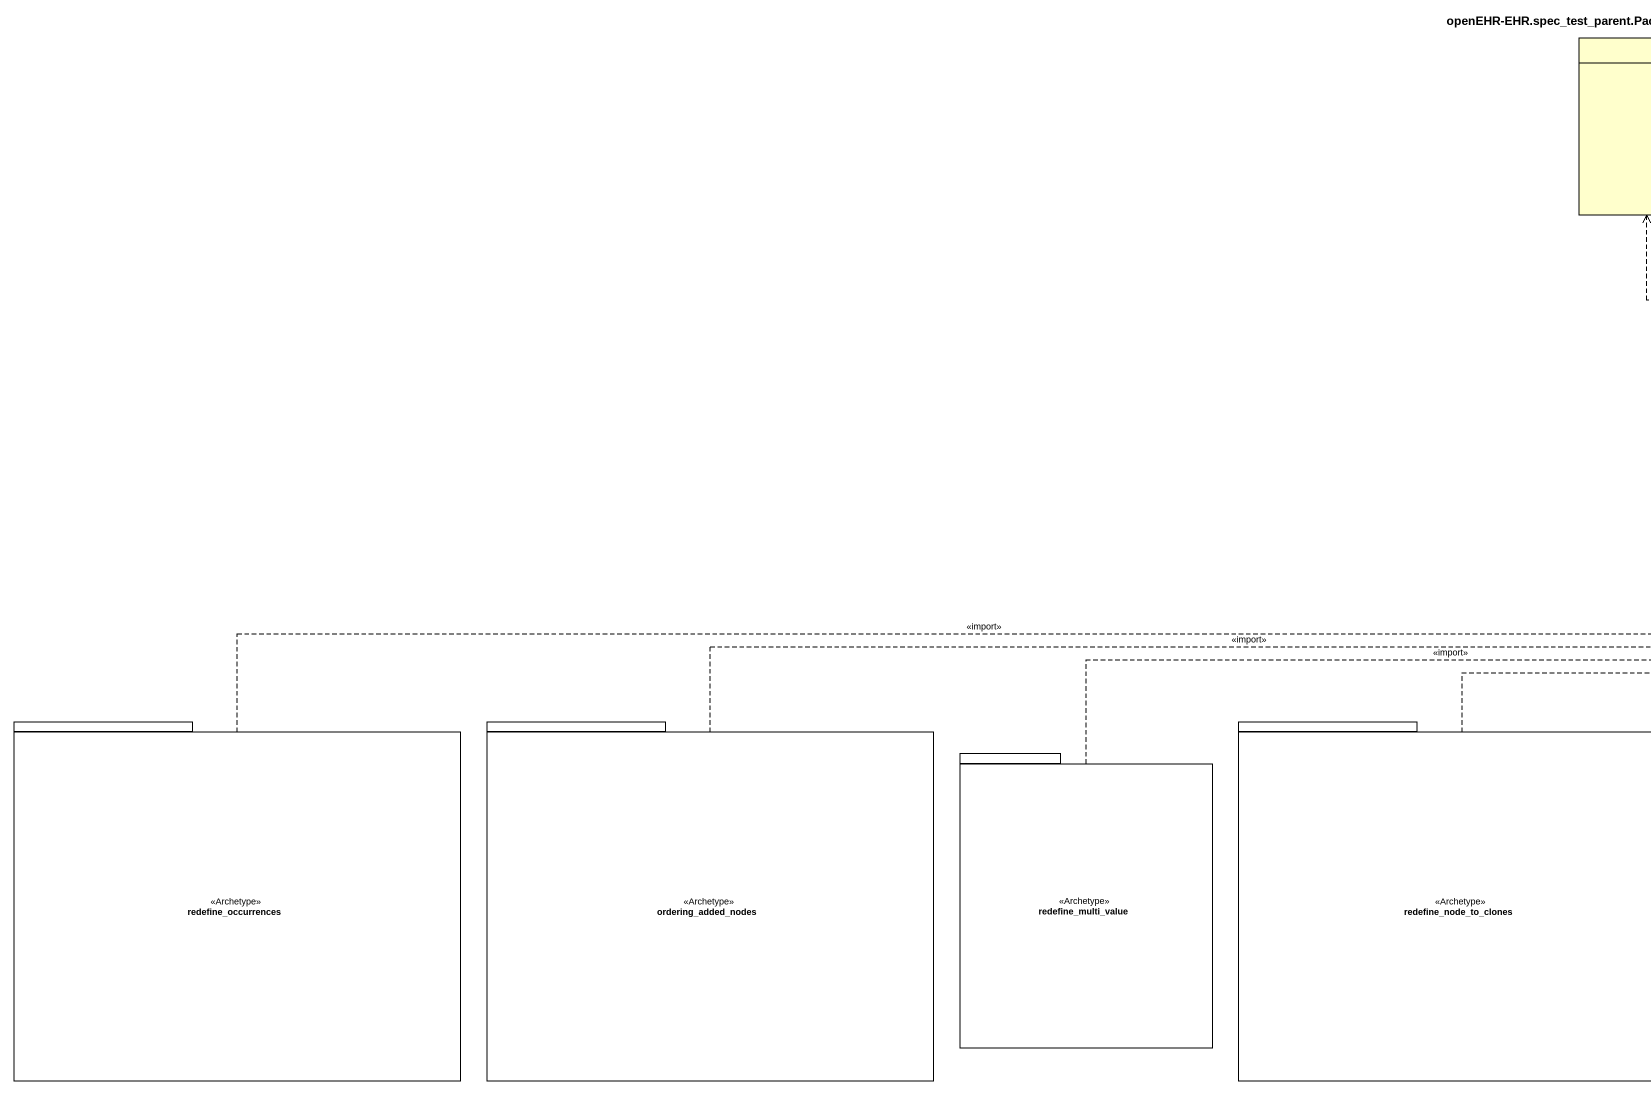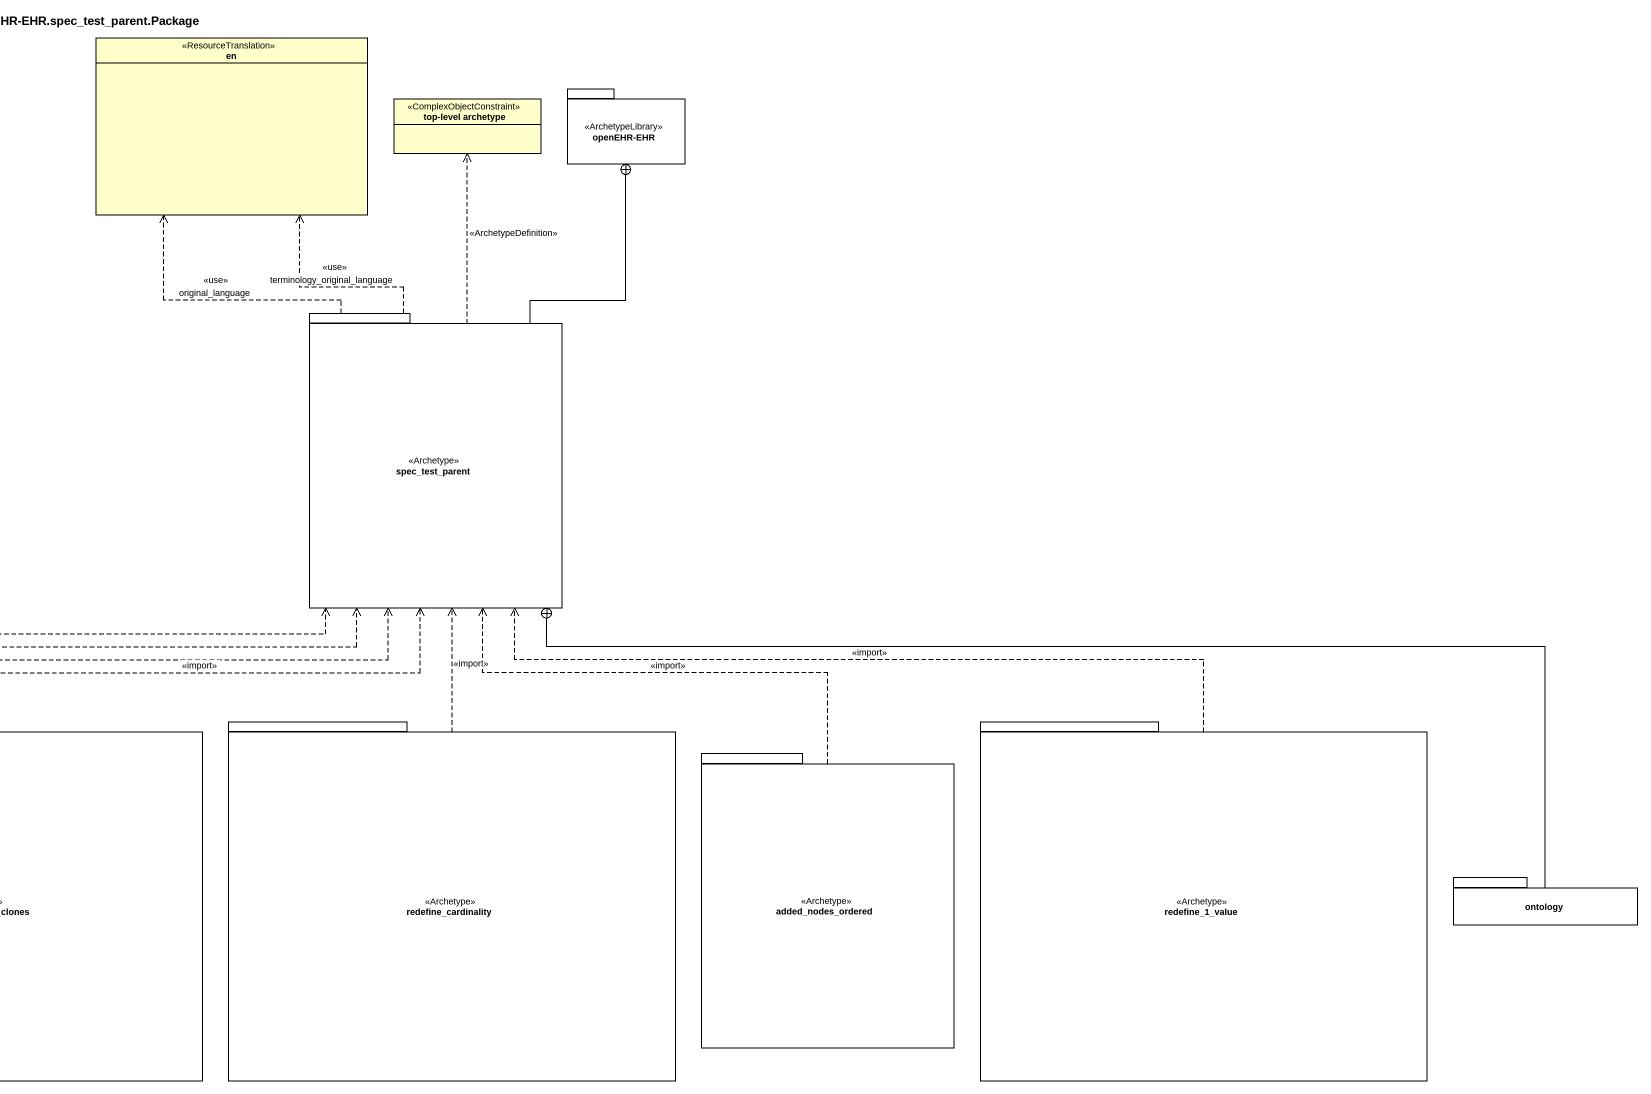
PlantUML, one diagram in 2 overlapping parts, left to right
@startuml
title openEHR-EHR.spec_test_parent.Package
hide circle
hide empty members
enum en <<ResourceTranslation>>
class "top-level archetype" as top_level_archetype <<ComplexObjectConstraint>>
package "openEHR-EHR" as openEHR_EHR <<ArchetypeLibrary>> {
}
package spec_test_parent <<Archetype>> {
}
package redefine_occurrences <<Archetype>> {
}
package ordering_added_nodes <<Archetype>> {
}
package redefine_node_to_clones <<Archetype>> {
}
package redefine_cardinality <<Archetype>> {
}
package redefine_1_value <<Archetype>> {
}
package redefine_multi_value <<Archetype>> {
}
package added_nodes_ordered <<Archetype>> {
}
package ontology {
}
spec_test_parent .up.> en : <<use>>\noriginal_language
spec_test_parent .up.> en : <<use>>\nterminology_original_language
spec_test_parent .up.> top_level_archetype : <<ArchetypeDefinition>>
spec_test_parent -up-+ openEHR_EHR
redefine_occurrences .right.> spec_test_parent : <<import>>
ordering_added_nodes .right.> spec_test_parent : <<import>>
redefine_node_to_clones .up.> spec_test_parent : <<import>>
redefine_cardinality .up.> spec_test_parent : <<import>>
redefine_1_value .left.> spec_test_parent : <<import>>
redefine_multi_value .right.> spec_test_parent : <<import>>
added_nodes_ordered .up.> spec_test_parent : <<import>>
ontology -left-+ spec_test_parent
@enduml
